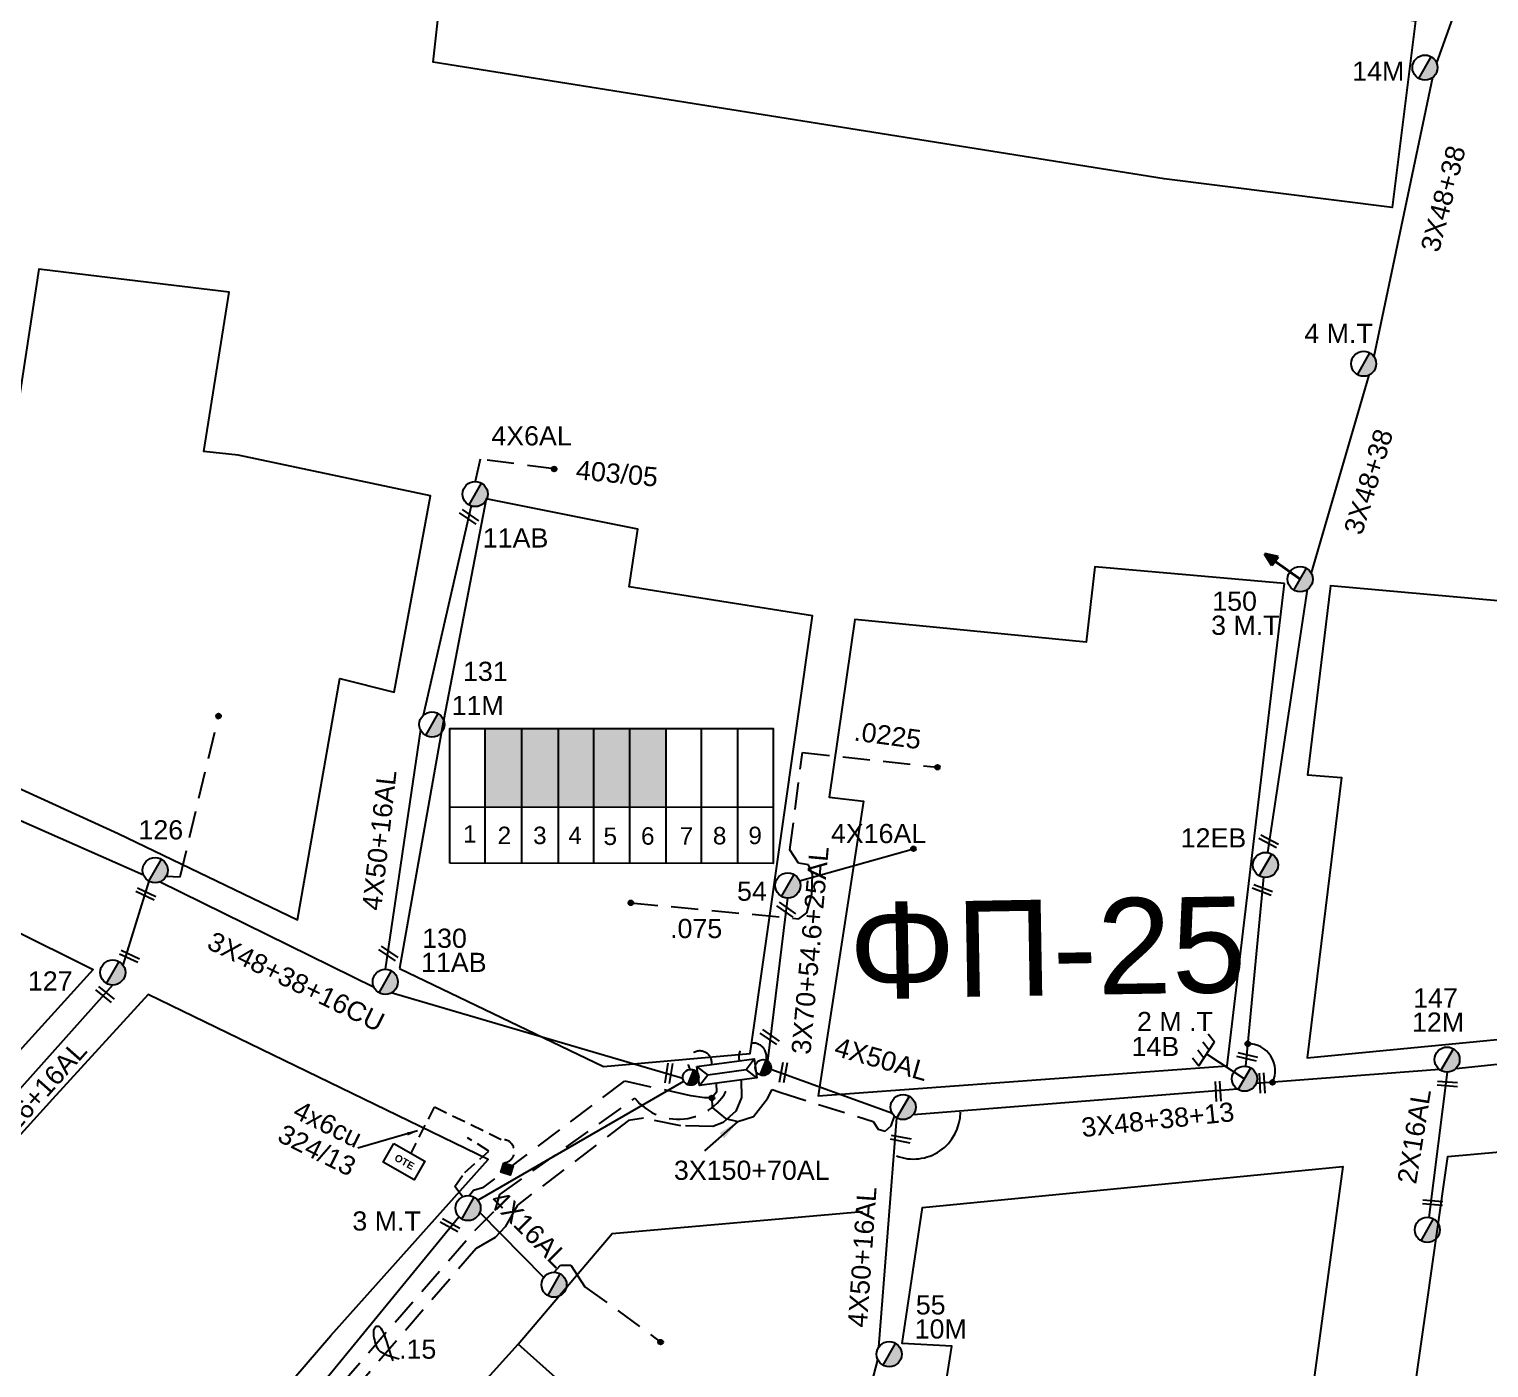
# Model space of a CAD drawing. Header units: millimetres. Extents: x 645 to 3057, y 900 to 1793.
# Drawn here: x 1552.6 to 1689.6, y 989.2 to 1114.8 of the extents above; entities that cross this region are included whole.
import ezdxf

# ---------------------------------------------------------------- set-up
doc = ezdxf.new("R2010")
doc.units = ezdxf.units.MM
doc.linetypes.add('DASHED', pattern=[19.05, 12.7, -6.35])
for name, color, linetype in [('Pillar OTE', 7, 'Continuous'), ('Άγνωστα', 7, 'Continuous'), ('Γέφυρες Εναέριου Δικτύου', 7, 'Continuous'), ('Γείωση', 7, 'Continuous'), ('Γυμνά εναέρια ΧΤ (1Φ)   2x16AL', 7, 'Continuous'), ('Γυμνά εναέρια ΧΤ (3Φ)   4x50AL', 7, 'Continuous'), ('Γυμνά εναέρια ΧΤ και ΦΟΠ (3Φ)   4x16+16AL', 7, 'Continuous'), ('Γυμνά εναέρια ΧΤ και ΦΟΠ (3Φ)   4x50+16AL', 7, 'Continuous'), ('Εναέρια παροχή ΧΤ 4x16', 7, 'SYN_LINE'), ('Επίτονοι', 7, 'Continuous'), ('Επιγραφές - Σχήματα', 7, 'Continuous'), ('Καλώδια ΧΤ   3x150AL+50XLPE', 7, 'DASHED'), ('Καλώδια ΧΤ   3x48+38+16.5', 7, 'DASHED'), ('Μηχανική τομή', 7, 'Continuous'), ('Στύλος ΦΜ', 7, 'Continuous'), ('Στύλος ΦΜ @ 1', 7, 'Continuous'), ('Συνδέσεις', 7, 'Continuous'), ('Συνεστραμμένα ΧΤ   3x70+54.6+25 AL', 7, 'SYN_LINE'), ('Υποσταθμός εναέριος 2 στύλων', 7, 'Continuous'), ('Υποσταθμός πόλεως', 7, 'Continuous'), ('Υπόβαθρο ΔΕΗ', 7, 'Continuous'), ('Υπόγεια Καλώδια Δικτύου ΧΤ   .15', 7, 'DASHED'), ('Υπόγεια καλώδια Δικτύου ΧΤ και Παρ. ΧΤ - 3X150+70 AL', 7, 'DASHED'), ('Υπόγεια καλώδια Παροχών ΧΤ   .0225', 7, 'DASHED'), ('Υπόγεια καλώδια Παροχών ΧΤ   .075', 7, 'DASHED'), ('Υπόγεια καλώδια Παροχών ΧΤ   4x6', 7, 'DASHED')]:
    doc.layers.add(name, color=color, linetype=linetype)
doc.styles.get("Standard").update_dxf_attribs({"font": 'arial.ttf'})
doc.linetypes.add('SYN_LINE', pattern='A,0.5,-0.0001,["/\\/\\/\\/",Standard,S=0.1,R=0,X=0,Y=-0.05],-0.25', length=0.7501)
doc.dimstyles.new('ISO-25', dxfattribs={"dimtxt": 2.5, "dimasz": 2.5, "dimexe": 1.25, "dimexo": 0.625, "dimtad": 1, "dimtxsty": 'Standard', "dimcen": 2.5, "dimadec": 0, "dimazin": 0, "dimtfac": 1, "dimtmove": 0, "dimatfit": 3, "dimfxl": 1, "dimarcsym": 0})
doc.dimstyles.get("Standard").update_dxf_attribs({"dimtxt": 0.18, "dimasz": 2, "dimexe": 0.18, "dimexo": 0.0625, "dimgap": 0.09, "dimtad": 0, "dimtih": 1, "dimtoh": 1, "dimdec": 4, "dimzin": 0, "dimdsep": 46, "dimtxsty": 'Standard', "dimcen": 0.09, "dimadec": 0, "dimazin": 0, "dimtfac": 1, "dimtdec": 4, "dimtofl": 0, "dimtmove": 0, "dimatfit": 3, "dimfxl": 0.18, "dimtolj": 1, "dimtzin": 0, "dimarcsym": 0})

# ---------------------------------------------------------------- blocks, each defined once
blk = doc.blocks.new('ΥΠΑΡΧΩΝ ΤΣΙΜΕΝΤΕΝΙΟΣ ΣΤΥΛΟΣ')
at = {"layer": 'Στύλος ΦΜ'}
blk.add_hatch(color=256, dxfattribs=at).paths.add_polyline_path([(-1.29, -2.28, 0.574793), (2.62, 0, 0.268822), (1.3, 2.27)])
blk.add_line((-1.29, -2.28), (1.3, 2.27), dxfattribs=at)
blk.add_circle((0, 0), 2.62, dxfattribs=at)
at = {"layer": 'Στύλος ΦΜ', "flags": 4}
for tag, p in [('ΑΡΙΘΜΟΣ', (-4.68, 8.05)), ('ΤΥΠΟΣ', (-4.91, 3.03))]:
    blk.add_attdef(tag, p, '', height=4, dxfattribs=at)
blk = doc.blocks.new('ΥΠΟΣΤΑΘΜΟΣ ΕΝΑΕΡΙΟΣ ΕΠΙ 2 ΣΤΥΛΩΝ')
at = {"layer": 'Υποσταθμός εναέριος 2 στύλων', "linetype": 'Continuous'}
for points in [[(-11.97, -2.11, 0.574793), (-8.45, -0.07, 0.268822), (-9.64, 1.98)], [(9.68, -2.15, 0.574793), (13.19, -0.1, 0.268822), (12.01, 1.95)]]:
    blk.add_hatch(color=256, dxfattribs=at).paths.add_polyline_path(points)
for p, q in [((-11.97, -2.11), (-9.64, 1.98)), ((9.68, -2.15), (12.01, 1.95))]:
    blk.add_line(p, q, dxfattribs=at)
for centre in [(-10.81, -0.07), (10.84, -0.1)]:
    blk.add_circle(centre, 2.36, dxfattribs=at)
at = {"layer": 'Υποσταθμός πόλεως', "linetype": 'Continuous', "ltscale": 40}
blk.add_lwpolyline([(-8.57, 2.82), (8.57, 2.82), (8.57, -2.82), (-8.57, -2.82)], close=True, dxfattribs=at)
for points in [[(-5.75, 0), (-8.57, 2.82)], [(-8.57, -2.82), (-5.75, 0)], [(-5.75, 0), (5.75, 0)], [(5.75, 0), (8.57, 2.82)], [(8.57, -2.82), (5.75, 0)]]:
    blk.add_lwpolyline(points, dxfattribs=at)
at = {"layer": 'Υποσταθμός εναέριος 2 στύλων', "ltscale": 40, "flags": 1}
for tag, p in [('ΜΕΤΑΣΧΗΜΑΤΙΣΜΟΣ', (14.09, 2.51)), ('ΙΣΧΥΣ', (14.07, -0.28)), ('ΑΡΙΘΜΟΣ', (14.19, -3))]:
    blk.add_attdef(tag, p, '', height=1.8, dxfattribs=at)
blk = doc.blocks.new('_ΣΥΝΔΕΣΗ')
at = {"layer": 'Συνδέσεις', "linetype": 'SYN_LINE', "ltscale": 40}
blk.add_hatch(color=256, dxfattribs=at).paths.add_polyline_path([(0.5, -0.01, 1), (-0.5, -0.01, 1)])
at = {"layer": 'Συνδέσεις'}
blk.add_circle((0, -0.01), 0.5, dxfattribs=at)
blk = doc.blocks.new('ΓΕΙΩΣΗ')
at = {"layer": 'Γείωση', "ltscale": 40}
for p, q in [((-2.34, 11.45), (-3, 9.45)), ((-0.34, 11.45), (-1, 9.45)), ((0, 9.45), (0, 0)), ((1.66, 11.45), (1, 9.45)), ((3.66, 11.45), (3, 9.45))]:
    blk.add_line(p, q, dxfattribs=at)
blk.add_lwpolyline([(-3, 9.45), (3, 9.45)], dxfattribs=at)
blk = doc.blocks.new('ΜΗΧΑΝΙΚΗ ΤΟΜΗ')
at = {"layer": 'Μηχανική τομή', "ltscale": 40}
for p, q in [((-1.89, 0.78), (1.89, 0.78)), ((1.89, 0), (-1.89, 0))]:
    blk.add_line(p, q, dxfattribs=at)
blk = doc.blocks.new('ΕΠΙΤΟΝΟΣ')
at = {"layer": 'Επίτονοι', "lineweight": 40, "ltscale": 40}
blk.add_hatch(color=256, dxfattribs=at).paths.add_polyline_path([(-1.13, 6.47), (0, 9.1), (1.13, 6.47)])
for p, q in [((-1.13, 6.47), (0, 9.1)), ((1.13, 6.47), (-1.13, 6.47)), ((-1.13, 6.47), (0, 6.47)), ((0, 9.1), (1.13, 6.47)), ((0, 6.47), (0, 0))]:
    blk.add_line(p, q, dxfattribs=at)
blk = doc.blocks.new('TSONTA XT1')
at = {"ltscale": 40}
h = blk.add_hatch(color=256, dxfattribs=at)
h.dxf.hatch_style = 1
h.paths.add_polyline_path([(595.96, 2487.66), (597.07, 2488.77), (595.96, 2489.87), (594.85, 2488.77)])
blk.add_lwpolyline([(594.85, 2488.77), (595.96, 2489.87), (597.07, 2488.77), (595.96, 2487.66)], close=True, dxfattribs=at)
blk = doc.blocks.new('PILLAR ΟΤΕ')
at = {"layer": 'Pillar OTE', "ltscale": 40}
blk.add_lwpolyline([(-3.31, 2.02), (3.39, 2.02), (3.39, -1.99), (-3.31, -1.99)], close=True, dxfattribs=at)
at = {"layer": 'Pillar OTE', "insert": (-1.81, 0.71), "char_height": 1.3575, "width": 109.961, "attachment_point": 1}
blk.add_mtext('{\\fArial|b1|i0|c161|p34;OTE}', dxfattribs=at)

msp = doc.modelspace()

# ---------------------------------------------------------------- hatches: boundary and pattern name
at = {"layer": 'Καλώδια ΧΤ   3x150AL+50XLPE', "linetype": 'DASHED', "ltscale": 0.2}
h = msp.add_hatch(color=1, dxfattribs=at)
h.dxf.hatch_style = 1
h.paths.add_polyline_path([(1598.85916, 1049.20009), (1595.41928, 1049.2003), (1595.41882, 1041.83971), (1598.85869, 1041.83637)])
h = msp.add_hatch(color=85, dxfattribs=at)
h.dxf.hatch_style = 1
h.paths.add_polyline_path([(1598.85869, 1041.83637), (1602.29826, 1041.83303), (1602.29872, 1049.19987), (1598.85916, 1049.20009)])
h = msp.add_hatch(color=27, dxfattribs=at)
h.dxf.hatch_style = 1
h.paths.add_polyline_path([(1605.59582, 1041.82983), (1605.59628, 1049.19967), (1602.29872, 1049.19987), (1602.29826, 1041.83303)])
h = msp.add_hatch(color=5, dxfattribs=at)
h.dxf.hatch_style = 1
h.paths.add_polyline_path([(1605.59582, 1041.82983), (1608.98182, 1041.82654), (1608.98228, 1049.19945), (1605.59628, 1049.19967)])
h = msp.add_hatch(color=6, dxfattribs=at)
h.dxf.hatch_style = 1
h.paths.add_polyline_path([(1608.98182, 1041.82654), (1612.37846, 1041.82324), (1612.37892, 1049.19924), (1608.98228, 1049.19945)])

# ---------------------------------------------------------------- linework, layer by layer
at = {"layer": 'Pillar OTE', "ltscale": 40}
for points in [[(1592.09058, 1036.56022), (1592.09137, 1049.20051), (1622.42445, 1049.19861), (1622.42365, 1036.53086), (1592.09058, 1036.56115)], [(1595.41849, 1036.55783), (1595.41928, 1049.2003)], [(1598.85836, 1036.55439), (1598.85916, 1049.20009)], [(1602.29793, 1036.55096), (1602.29872, 1049.19987)], [(1605.59549, 1036.54766), (1605.59628, 1049.19967)], [(1608.98149, 1036.54428), (1608.98228, 1049.19945)], [(1612.37813, 1036.54089), (1612.37892, 1049.19924)], [(1615.71518, 1036.53756), (1615.71597, 1049.19903)], [(1619.10355, 1036.53418), (1619.10435, 1049.19882)], [(1592.09091, 1041.84294), (1622.42398, 1041.81349)]]:
    msp.add_lwpolyline(points, dxfattribs=at)
at = {"layer": 'Άγνωστα', "color": 6}
for points in [[(1687.54693, 1119.73896), (1684.68176, 1111.67644)], [(1684.30549, 1110.27649), (1678.80238, 1084.11093)], [(1678.33826, 1082.35922), (1672.9042, 1063.81096)], [(1672.53355, 1062.23258), (1668.80502, 1037.56578)], [(1668.45297, 1035.2367), (1666.77141, 1017.51347)], [(1705.88474, 1019.28519), (1686.48943, 1017.28061)], [(1684.94541, 1017.20455), (1667.7419, 1015.87516)], [(1666.00459, 1015.36252), (1635.55701, 1012.95601)]]:
    msp.add_lwpolyline(points, dxfattribs=at)
at = {"layer": 'Άγνωστα', "color": 1, "linetype": 'DASHED', "ltscale": 0.2}
msp.add_lwpolyline([(1565.48213, 1035.35532), (1566.78511, 1035.26781), (1570.39012, 1050.37011)], dxfattribs=at)
at = {"layer": 'Άγνωστα', "color": 1}
for points in [[(1563.36184, 1035.43263), (1538.60952, 1046.36371)], [(1584.979, 1024.90598), (1564.84411, 1034.79874)], [(1613.96522, 1016.37002), (1586.59935, 1024.39239)]]:
    msp.add_lwpolyline(points, dxfattribs=at)
at = {"layer": 'Γέφυρες Εναέριου Δικτύου'}
msp.add_arc((1635.58964, 1013.21602), 4.41497, 249.0526693, 359.5914048, dxfattribs=at)
at = {"layer": 'Γυμνά εναέρια ΧΤ (1Φ)   2x16AL', "color": 6, "linetype": 'SYN_LINE', "ltscale": 15}
msp.add_lwpolyline([(1685.6737, 1016.95238), (1683.96501, 1003.32879)], dxfattribs=at)
at = {"layer": 'Γυμνά εναέρια ΧΤ (3Φ)   4x50AL', "color": 6, "ltscale": 0.2}
msp.add_lwpolyline([(1633.62013, 1013.06832), (1622.22197, 1017.20847)], dxfattribs=at)
at = {"layer": 'Γυμνά εναέρια ΧΤ και ΦΟΠ (3Φ)   4x16+16AL', "color": 1, "ltscale": 0.2}
for points in [[(1563.85959, 1034.88077), (1561.41462, 1027.00832)], [(1560.46484, 1025.1341), (1543.60101, 1006.29026)]]:
    msp.add_lwpolyline(points, dxfattribs=at)
at = {"layer": 'Γυμνά εναέρια ΧΤ και ΦΟΠ (3Φ)   4x50+16AL', "color": 1, "ltscale": 0.2}
for points in [[(1594.10401, 1070.08182), (1589.58833, 1050.42588)], [(1589.33854, 1049.09274), (1586.03554, 1026.60421)]]:
    msp.add_lwpolyline(points, dxfattribs=at)
at = {"layer": 'Γυμνά εναέρια ΧΤ και ΦΟΠ (3Φ)   4x50+16AL', "color": 85, "ltscale": 0.2}
for points in [[(1632.34212, 991.13868), (1634.0462, 1012.65449)], [(1626.73476, 968.84179), (1632.26653, 989.96478)]]:
    msp.add_lwpolyline(points, dxfattribs=at)
at = {"layer": 'Εναέρια παροχή ΧΤ 4x16', "color": 6, "ltscale": 10}
msp.add_lwpolyline([(1624.90043, 1034.91589), (1635.59401, 1037.92157)], dxfattribs=at)
at = {"layer": 'Εναέρια παροχή ΧΤ 4x16', "color": 5, "ltscale": 10}
msp.add_lwpolyline([(1600.90406, 997.67763), (1594.90308, 1003.77684)], dxfattribs=at)
at = {"layer": 'Επιγραφές - Σχήματα'}
msp.add_lwpolyline([(1587.32913, 990.02435), (1586.70678, 990.20291), (1586.22313, 990.3783), (1585.85878, 990.55196), (1585.59433, 990.72532), (1585.41037, 990.89985), (1585.2875, 991.07699), (1585.2063, 991.25819), (1585.14738, 991.44488), (1585.09494, 991.63765), (1585.04758, 991.83353), (1585.00752, 992.02871), (1584.97698, 992.21934), (1584.95817, 992.40161), (1584.95332, 992.57168), (1584.96463, 992.72572), (1584.99433, 992.85991), (1585.04375, 992.97046), (1585.11075, 993.05383), (1585.19229, 993.10652), (1585.28534, 993.12504), (1585.38688, 993.10588), (1585.49388, 993.04556), (1585.60331, 992.94057), (1585.71215, 992.78742), (1585.81842, 992.58351), (1585.92442, 992.32983), (1586.03352, 992.02829), (1586.14908, 991.68077), (1586.27445, 991.28916), (1586.413, 990.85536), (1586.56808, 990.38126), (1586.74306, 989.86876)], dxfattribs=at)
at = {"layer": 'Καλώδια ΧΤ   3x150AL+50XLPE', "color": 6, "linetype": 'DASHED', "ltscale": 0.2}
msp.add_arc((1620.50861, 1018.38497), 1.30587, 346.2788263, 196.6597505, dxfattribs=at)
at = {"layer": 'Καλώδια ΧΤ   3x150AL+50XLPE', "color": 1, "linetype": 'DASHED', "ltscale": 0.2}
msp.add_arc((1615.56006, 1017.83368), 1.10876, 350.804266, 213.9938173, dxfattribs=at)
at = {"layer": 'Καλώδια ΧΤ   3x48+38+16.5', "color": 5, "linetype": 'ByBlock', "ltscale": 0.2}
for points in [[(1594.71186, 1004.94828), (1614.05806, 1016.0981)], [(1574.19287, 980.50936), (1592.9435, 1003.39391)]]:
    msp.add_lwpolyline(points, dxfattribs=at)
at = {"layer": 'Συνεστραμμένα ΧΤ   3x70+54.6+25 AL', "color": 6, "ltscale": 20}
msp.add_lwpolyline([(1621.92428, 1017.99534), (1623.80824, 1033.29737)], dxfattribs=at)
at = {"layer": 'Υπόβαθρο ΔΕΗ'}
for points in [[(1615.7873, 1174.21373), (1614.81196, 1168.66328), (1619.24923, 1167.88333), (1613.745, 1133.04022), (1609.20681, 1133.59942), (1608.23882, 1126.85623), (1617.90393, 1125.38095), (1660.83892, 1118.84894), (1682.71851, 1115.5963), (1680.52842, 1098.08269), (1659.11312, 1100.78973), (1590.54302, 1111.72825), (1592.42546, 1128.89973), (1575.75194, 1131.46916), (1582.54493, 1174.20663), (1589.35146, 1216.2278), (1629.86027, 1231.15245), (1622.8649, 1190.7546), (1618.25625, 1191.01775), (1615.7873, 1174.21373)], [(1546.42364, 1045.9803), (1560.97323, 1039.35025), (1577.80741, 1031.25379), (1581.78256, 1053.90199), (1586.87269, 1052.59744), (1590.27605, 1071.02889), (1572.24194, 1074.84754), (1568.99576, 1075.20055), (1571.38095, 1090.15503), (1559.17717, 1091.60481), (1553.53325, 1092.30196), (1546.42364, 1045.9803)], [(1681.18949, 976.95448), (1685.75751, 1009.0343), (1718.50039, 1011.97404), (1715.44046, 989.63001), (1719.0671, 989.06954), (1717.40379, 976.05475), (1706.23357, 977.03426)], [(1641.20795, 969.72547), (1635.8652, 970.0016), (1639.21487, 991.24577), (1634.55438, 991.48455), (1636.45923, 1004.2668), (1675.89524, 1008.10087), (1672.80024, 985.31127), (1677.14293, 984.77562), (1675.92366, 977.1893)], [(1623.89684, 968.75887), (1621.64896, 966.02344), (1610.23388, 953.52385), (1598.22545, 963.89691), (1600.22785, 966.16682), (1600.27794, 966.63112), (1586.94654, 978.6029), (1598.49065, 991.4243), (1607.32797, 1001.81529), (1630.83071, 1003.88536)], [(1623.89684, 968.75887), (1598.49065, 991.4243)]]:
    msp.add_lwpolyline(points, dxfattribs=at)
for points in [[(1587.36737, 1026.68428), (1606.52131, 1017.48821), (1620.26264, 1018.71267), (1626.11794, 1059.78345), (1608.90914, 1062.4882), (1609.72903, 1067.89177), (1595.50107, 1070.74818), (1591.38209, 1049.26276)], [(1710.1992, 1066.93646), (1693.71605, 1068.16662), (1692.87401, 1060.95764), (1674.71974, 1062.58647), (1672.55895, 1044.86633), (1675.75122, 1044.59098), (1672.55461, 1018.29113), (1705.27943, 1021.46505)], [(1670.40154, 1062.79792), (1652.62575, 1064.35865), (1651.79339, 1057.30808), (1630.09659, 1059.44019), (1627.68628, 1042.77412), (1630.91368, 1042.36824), (1626.6672, 1014.72866), (1665.03431, 1017.54091)], [(1519.46607, 1046.06548), (1558.6336, 1026.59175), (1512.52494, 975.75153), (1500.12125, 986.94746), (1493.39626, 979.89259), (1480.39459, 990.81085), (1492.74212, 1005.52838), (1488.99939, 1011.11138)], [(1558.38077, 966.02344), (1580.93412, 992.24128), (1595.67831, 1008.752), (1563.79972, 1024.22633), (1554.80415, 1014.40456), (1534.05355, 991.50277), (1535.89717, 988.86355), (1518.80463, 970.02522), (1523.39147, 966.02344), (1532.46819, 957.75878), (1525.88025, 950.60109), (1536.42096, 941.16494)]]:
    msp.add_lwpolyline(points, close=True, dxfattribs=at)
msp.add_arc((1667.02723, 1017.09776), 2.51716, 334.0117832, 91.28619, dxfattribs=at)
at = {"layer": 'Υπόγεια Καλώδια Δικτύου ΧΤ   .15', "color": 5, "ltscale": 0.2}
msp.add_lwpolyline([(1514.97805, 910.84861), (1535.99013, 934.64101), (1563.47596, 966.02344), (1581.96689, 987.74977), (1594.43513, 1002.08281), (1596.33375, 1003.97971), (1596.79402, 1005.47423), (1609.46427, 1014.5158), (1609.46427, 1014.5158), (1609.46427, 1014.5158), (1609.46427, 1014.5158), (1609.46427, 1014.5158), (1609.46427, 1014.5158, 0.600508136), (1618.43424, 1016.0991)], format="xyb", dxfattribs=at)
at = {"layer": 'Υπόγεια Καλώδια Δικτύου ΧΤ   .15', "color": 27, "ltscale": 0.2}
msp.add_lwpolyline([(1619.43563, 1016.23533), (1619.4548, 1014.58445), (1618.94328, 1013.3068), (1617.73423, 1012.215), (1616.75769, 1011.84332), (1613.78157, 1011.91301), (1610.26133, 1012.63959), (1608.86718, 1012.41014), (1598.43877, 1004.48799), (1597.29248, 1002.43301), (1596.35238, 1001.44678), (1594.56618, 1000.4136), (1574.15641, 976.74304), (1565.03998, 966.02344), (1517.35674, 911.3998)], dxfattribs=at)
at = {"layer": 'Υπόγεια Καλώδια Δικτύου ΧΤ   .15', "color": 85, "ltscale": 0.2}
msp.add_lwpolyline([(1617.07047, 1015.91358), (1617.1271, 1015.07954), (1616.68872, 1014.53171), (1615.98379, 1014.53124), (1614.70327, 1014.73685), (1608.45812, 1016.11366), (1595.14389, 1006.08839), (1594.32102, 1005.84829), (1593.93677, 1005.36887)], dxfattribs=at)
at = {"layer": 'Υπόγεια Καλώδια Δικτύου ΧΤ   .15', "color": 0, "ltscale": 0.1}
msp.add_lwpolyline([(1593.24482, 1005.33037), (1592.55277, 1006.21036), (1593.49647, 1007.53036), (1595.76136, 1009.54177), (1593.74813, 1010.79891)], dxfattribs=at)
at = {"layer": 'Υπόγεια Καλώδια Δικτύου ΧΤ   .15', "color": 5, "ltscale": 0.2}
msp.add_lwpolyline([(1601.87156, 998.18376), (1602.48124, 998.84059), (1603.44449, 998.84059), (1604.76895, 996.82561), (1611.87288, 991.62277)], dxfattribs=at)
at = {"layer": 'Υπόγεια καλώδια Δικτύου ΧΤ και Παρ. ΧΤ - 3X150+70 AL', "color": 85, "ltscale": 0.2}
msp.add_lwpolyline([(1616.68872, 1014.53171), (1616.71583, 1013.65246), (1617.95705, 1012.61345), (1619.13118, 1012.3118), (1620.57369, 1012.79779), (1621.91555, 1014.4736), (1622.35108, 1015.3223), (1623.06496, 1015.07066), (1631.80218, 1012.31495), (1632.28961, 1011.59705), (1632.94647, 1011.42677), (1633.518, 1011.92951), (1633.80612, 1012.83462)], dxfattribs=at)
at = {"layer": 'Υπόγεια καλώδια Παροχών ΧΤ   .0225', "color": 6, "ltscale": 0.2}
msp.add_lwpolyline([(1624.8013, 1036.57509), (1624.00153, 1037.82404), (1625.17996, 1046.95168), (1637.84781, 1045.56869)], dxfattribs=at)
at = {"layer": 'Υπόγεια καλώδια Παροχών ΧΤ   .075', "color": 6, "ltscale": 0.2}
msp.add_lwpolyline([(1609.08325, 1032.84522), (1624.85384, 1031.35133), (1625.58951, 1031.90259), (1626.06243, 1033.63509), (1626.11498, 1035.52509), (1625.74715, 1036.41759), (1624.8013, 1036.57509)], dxfattribs=at)
at = {"layer": 'Υπόγεια καλώδια Παροχών ΧΤ   4x6', "color": 1, "ltscale": 0.2}
msp.add_lwpolyline([(1601.88962, 1073.55264), (1594.93757, 1074.47874), (1594.47248, 1072.37823)], dxfattribs=at)
at = {"layer": 'Υπόγεια καλώδια Παροχών ΧΤ   4x6', "color": 85, "ltscale": 0.1}
msp.add_lwpolyline([(1597.15404, 1008.44511, 1.028683125), (1596.91851, 1010.6099), (1590.62692, 1013.67843), (1588.38955, 1009.29837)], format="xyb", dxfattribs=at)

# ---------------------------------------------------------------- block references
at = {"layer": 'Pillar OTE', "xscale": 0.4999999999999999, "yscale": 0.4999999999999999, "zscale": 0.4999999999999999, "rotation": 330.5357660689301}
msp.add_blockref('PILLAR ΟΤΕ', (1587.76962, 1008.55262), dxfattribs=at)
at = {"layer": 'Γείωση', "xscale": 0.4499999999997592, "yscale": 0.4499999999997592, "zscale": 0.4499999999997592, "rotation": 56.70344946435191}
msp.add_blockref('ΓΕΙΩΣΗ', (1666.66016, 1016.34097), dxfattribs=at)
at = {"layer": 'Επίτονοι', "xscale": 0.4499999999996493, "yscale": 0.4499999999996493, "zscale": 0.4499999999996493, "rotation": 54.56097233599949}
msp.add_blockref('ΕΠΙΤΟΝΟΣ', (1671.88938, 1063.2158), dxfattribs=at)
at = {"layer": 'Μηχανική τομή'}
for p, xscale, yscale, zscale, rotation in [((1593.78825, 1068.90334), 0.4999999999997666, 0.4999999999997666, 0.4999999999997666, 325.1084758167909), ((1668.83178, 1038.4436), 0.4999999999999955, 0.4999999999999955, 0.4999999999999955, 331.5270050846439), ((1563.4866, 1033.5018), 0.4999999999998571, 0.4999999999998571, 0.4999999999998571, 334.8338953493076), ((1668.27267, 1033.87614), 0.5000000000000092, 0.5000000000000092, 0.5000000000000092, 339.1149640353031), ((1623.54322, 1032.03287), 0.4999999999997666, 0.4999999999997666, 0.4999999999997666, 325.1084758167909), ((1586.20486, 1027.93046), 0.4999999999998563, 0.4999999999998563, 0.4999999999998563, 325.1084758167961), ((1561.94727, 1027.63205), 0.4999999999998571, 0.4999999999998571, 0.4999999999998571, 334.8338953493076), ((1559.60163, 1024.09797), 0.4999999999998443, 0.4999999999998443, 0.4999999999998443, 320.9848748088352), ((1621.99223, 1020.08419), 0.4999999999997666, 0.4999999999997666, 0.4999999999997666, 325.1084758167909), ((1612.44328, 1016.87862), 0.4999999999998481, 0.4999999999998481, 0.4999999999998481, 261.0645852903557), ((1623.19493, 1016.9527), 0.4999999999998607, 0.4999999999998607, 0.4999999999998607, 259.9299604768939), ((1666.87399, 1018.20789), 0.4999999999999514, 0.4999999999999514, 0.4999999999999514, 346.6768258027593), ((1668.50095, 1015.93382), 0.4999999999999114, 0.4999999999999114, 0.4999999999999114, 93.37763515094234), ((1664.37543, 1015.16881), 0.4999999999999114, 0.4999999999999114, 0.4999999999999114, 93.37763515094234), ((1685.69228, 1015.65924), 0.4999999999999551, 0.4999999999999551, 0.4999999999999551, 355.6937070166181), ((1634.36656, 1010.48464), 0.4999999999999592, 0.4999999999999592, 0.4999999999999592, 349.1046628307591), ((1684.30218, 1004.51204), 0.4999999999999551, 0.4999999999999551, 0.4999999999999551, 355.6937070166181), ((1592.02729, 1002.43172), 0.4999999999998616, 0.4999999999998616, 0.4999999999998616, 330.9710506791056)]:
    msp.add_blockref('ΜΗΧΑΝΙΚΗ ΤΟΜΗ', p, dxfattribs=dict(at, xscale=xscale, yscale=yscale, zscale=zscale, rotation=rotation))
at = {"layer": 'Στύλος ΦΜ @ 1', "ltscale": 40}
ref = msp.add_blockref('ΥΠΑΡΧΩΝ ΤΣΙΜΕΝΤΕΝΙΟΣ ΣΤΥΛΟΣ', (1683.59712, 1111.21742), dxfattribs=dict(at, xscale=0.4499999999998181, yscale=0.4499999999998181, zscale=0.4499999999998181))
ref.add_attrib('ΤΥΠΟΣ', '14M', (1676.7719, 1109.9856), dxfattribs={"layer": 'Στύλος ΦΜ', "height": 1.8, "flags": 4})
ref = msp.add_blockref('ΥΠΑΡΧΩΝ ΤΣΙΜΕΝΤΕΝΙΟΣ ΣΤΥΛΟΣ', (1677.84298, 1083.42778), dxfattribs=dict(at, xscale=0.4499999999998181, yscale=0.4499999999998181, zscale=0.4499999999998181))
ref.add_attrib('ΤΥΠΟΣ', '4 M.T', (1672.27846, 1085.37625), dxfattribs={"layer": 'Στύλος ΦΜ', "height": 1.8, "flags": 4})
ref = msp.add_blockref('ΥΠΑΡΧΩΝ ΤΣΙΜΕΝΤΕΝΙΟΣ ΣΤΥΛΟΣ', (1594.47248, 1071.20046), dxfattribs=dict(at, xscale=0.4499999999998181, yscale=0.4499999999998181, zscale=0.4499999999998181))
ref.add_attrib('ΤΥΠΟΣ', '11AB', (1595.18523, 1066.18556), dxfattribs={"layer": 'Στύλος ΦΜ', "height": 1.8, "flags": 4})
ref = msp.add_blockref('ΥΠΑΡΧΩΝ ΤΣΙΜΕΝΤΕΝΙΟΣ ΣΤΥΛΟΣ', (1671.88712, 1063.21709), dxfattribs=dict(at, xscale=0.4499999999998181, yscale=0.4499999999998181, zscale=0.4499999999998181))
ref.add_attrib('ΤΥΠΟΣ', '3 M.T', (1663.52951, 1057.98994), dxfattribs={"layer": 'Στύλος ΦΜ', "height": 1.8, "flags": 4})
ref.add_attrib('ΑΡΙΘΜΟΣ', '150', (1663.63605, 1060.25223), dxfattribs={"layer": 'Στύλος ΦΜ', "height": 1.8, "flags": 4})
ref = msp.add_blockref('ΥΠΑΡΧΩΝ ΤΣΙΜΕΝΤΕΝΙΟΣ ΣΤΥΛΟΣ', (1590.40989, 1049.58198), dxfattribs=dict(at, xscale=0.4499999999998181, yscale=0.4499999999998181, zscale=0.4499999999998181))
ref.add_attrib('ΤΥΠΟΣ', '11M', (1592.25865, 1050.46276), dxfattribs={"layer": 'Στύλος ΦΜ', "height": 1.8, "flags": 4})
ref.add_attrib('ΑΡΙΘΜΟΣ', '131', (1593.3296, 1053.6671), dxfattribs={"layer": 'Στύλος ΦΜ', "height": 1.8, "flags": 4})
ref = msp.add_blockref('ΥΠΑΡΧΩΝ ΤΣΙΜΕΝΤΕΝΙΟΣ ΣΤΥΛΟΣ', (1564.44063, 1035.90524), dxfattribs=dict(at, xscale=0.4499999999998181, yscale=0.4499999999998181, zscale=0.4499999999998181))
ref.add_attrib('ΤΥΠΟΣ', '126', (1562.87262, 1038.7949), dxfattribs={"layer": 'Στύλος ΦΜ', "height": 1.8, "flags": 4})
ref = msp.add_blockref('ΥΠΑΡΧΩΝ ΤΣΙΜΕΝΤΕΝΙΟΣ ΣΤΥΛΟΣ', (1668.62899, 1036.40124), dxfattribs=dict(at, xscale=0.4499999999998181, yscale=0.4499999999998181, zscale=0.4499999999998181))
ref.add_attrib('ΤΥΠΟΣ', '12EB', (1660.67503, 1038.03766), dxfattribs={"layer": 'Στύλος ΦΜ', "height": 1.8, "flags": 4})
ref = msp.add_blockref('ΥΠΑΡΧΩΝ ΤΣΙΜΕΝΤΕΝΙΟΣ ΣΤΥΛΟΣ', (1623.80824, 1034.47514), dxfattribs=dict(at, xscale=0.4499999999998181, yscale=0.4499999999998181, zscale=0.4499999999998181))
ref.add_attrib('ΤΥΠΟΣ', '54', (1619.04573, 1033.0388), dxfattribs={"layer": 'Στύλος ΦΜ', "height": 1.8, "flags": 4})
ref = msp.add_blockref('ΥΠΑΡΧΩΝ ΤΣΙΜΕΝΤΕΝΙΟΣ ΣΤΥΛΟΣ', (1586.03554, 1025.42644), dxfattribs=dict(at, xscale=0.4499999999998181, yscale=0.4499999999998181, zscale=0.4499999999998181))
ref.add_attrib('ΤΥΠΟΣ', '11AB', (1589.39261, 1026.35584), dxfattribs={"layer": 'Στύλος ΦΜ', "height": 1.8, "flags": 4})
ref.add_attrib('ΑΡΙΘΜΟΣ', '130', (1589.49916, 1028.61812), dxfattribs={"layer": 'Στύλος ΦΜ', "height": 1.8, "flags": 4})
ref = msp.add_blockref('ΥΠΑΡΧΩΝ ΤΣΙΜΕΝΤΕΝΙΟΣ ΣΤΥΛΟΣ', (1560.46484, 1026.31186), dxfattribs=dict(at, xscale=0.4499999999998181, yscale=0.4499999999998181, zscale=0.4499999999998181))
ref.add_attrib('ΤΥΠΟΣ', '127', (1552.49803, 1024.60932), dxfattribs={"layer": 'Στύλος ΦΜ', "height": 1.8, "flags": 4})
ref = msp.add_blockref('ΥΠΑΡΧΩΝ ΤΣΙΜΕΝΤΕΝΙΟΣ ΣΤΥΛΟΣ', (1685.6737, 1018.13015), dxfattribs=dict(at, xscale=0.4499999999998181, yscale=0.4499999999998181, zscale=0.4499999999998181))
ref.add_attrib('ΤΥΠΟΣ', '12M', (1682.38063, 1020.75142), dxfattribs={"layer": 'Στύλος ΦΜ', "height": 1.8, "flags": 4})
ref.add_attrib('ΑΡΙΘΜΟΣ', '147', (1682.48718, 1023.01371), dxfattribs={"layer": 'Στύλος ΦΜ', "height": 1.8, "flags": 4})
ref = msp.add_blockref('ΥΠΑΡΧΩΝ ΤΣΙΜΕΝΤΕΝΙΟΣ ΣΤΥΛΟΣ', (1666.66016, 1016.34097), dxfattribs=dict(at, xscale=0.4499999999998181, yscale=0.4499999999998181, zscale=0.4499999999998181))
ref.add_attrib('ΤΥΠΟΣ', '14B', (1656.06215, 1018.46257), dxfattribs={"layer": 'Στύλος ΦΜ', "height": 1.8, "flags": 4})
ref.add_attrib('ΑΡΙΘΜΟΣ', '2 M .T', (1656.57177, 1020.80808), dxfattribs={"layer": 'Στύλος ΦΜ', "height": 1.8, "flags": 4})
at = {"layer": 'Στύλος ΦΜ @ 1', "ltscale": 40, "xscale": 0.4499999999998181, "yscale": 0.4499999999998181, "zscale": 0.4499999999998181}
for p in [(1634.62724, 1013.67896), (1683.81844, 1002.16018), (1601.87156, 997.00599)]:
    msp.add_blockref('ΥΠΑΡΧΩΝ ΤΣΙΜΕΝΤΕΝΙΟΣ ΣΤΥΛΟΣ', p, dxfattribs=at)
at = {"layer": 'Στύλος ΦΜ @ 1', "ltscale": 40}
ref = msp.add_blockref('ΥΠΑΡΧΩΝ ΤΣΙΜΕΝΤΕΝΙΟΣ ΣΤΥΛΟΣ', (1593.80344, 1004.19867), dxfattribs=dict(at, xscale=0.4499999999998181, yscale=0.4499999999998181, zscale=0.4499999999998181))
ref.add_attrib('ΤΥΠΟΣ', '3 M.T', (1582.94492, 1002.08991), dxfattribs={"layer": 'Στύλος ΦΜ', "height": 1.8, "flags": 4})
ref = msp.add_blockref('ΥΠΑΡΧΩΝ ΤΣΙΜΕΝΤΕΝΙΟΣ ΣΤΥΛΟΣ', (1633.32261, 990.48616), dxfattribs=dict(at, xscale=0.4499999999998181, yscale=0.4499999999998181, zscale=0.4499999999998181))
ref.add_attrib('ΤΥΠΟΣ', '10M', (1635.7126, 991.95657), dxfattribs={"layer": 'Στύλος ΦΜ', "height": 1.8, "flags": 4})
ref.add_attrib('ΑΡΙΘΜΟΣ', '55', (1635.81915, 994.21886), dxfattribs={"layer": 'Στύλος ΦΜ', "height": 1.8, "flags": 4})
at = {"layer": 'Συνδέσεις', "xscale": 0.4499999999998181, "yscale": 0.4499999999998181, "zscale": 0.4499999999998181}
for p in [(1601.89106, 1073.55784), (1570.39157, 1050.37531), (1637.84925, 1045.57389), (1635.59401, 1037.92157), (1609.08469, 1032.85042), (1666.97217, 1019.61949), (1669.29131, 1015.99998), (1616.69016, 1014.53691), (1611.87432, 991.62798)]:
    msp.add_blockref('_ΣΥΝΔΕΣΗ', p, dxfattribs=at)
at = {"layer": 'Συνδέσεις', "xscale": 0.589853738861131, "yscale": 0.589853738861131, "zscale": 0.589853738861131, "rotation": 296.5759299753162}
msp.add_blockref('TSONTA XT1', (127.27738, 665.48529), dxfattribs=at)
at = {"layer": 'Υποσταθμός εναέριος 2 στύλων', "xscale": 0.316666216863794, "yscale": 0.316666216863794, "zscale": 0.316666216863794, "rotation": 7.74668686434668}
msp.add_blockref('ΥΠΟΣΤΑΘΜΟΣ ΕΝΑΕΡΙΟΣ ΕΠΙ 2 ΣΤΥΛΩΝ', (1618.09228, 1016.95233), dxfattribs=at)

# ---------------------------------------------------------------- texts
at = {"ltscale": 30, "char_height": 1.63441, "width": 11.2572904, "attachment_point": 1}
for s, insert in [('1', (1593.33674, 1040.12154)), ('2', (1596.57521, 1039.98808)), ('3', (1599.90579, 1039.98808)), ('4', (1603.2093, 1039.98808)), ('5', (1606.51281, 1039.90691)), ('6', (1610.03294, 1039.93397)), ('7', (1613.66139, 1039.93397)), ('8', (1616.77534, 1039.96102)), ('9', (1620.10593, 1039.98808))]:
    msp.add_mtext(s, dxfattribs=dict(at, insert=insert))
at = {"layer": 'Γυμνά εναέρια ΧΤ (1Φ)   2x16AL', "color": 7, "ltscale": 0.2, "insert": (1680.98199, 1006.66328), "char_height": 1.8, "width": 30, "attachment_point": 1, "rotation": 80.9017274}
msp.add_mtext('2X16AL', dxfattribs=at)
at = {"layer": 'Γυμνά εναέρια ΧΤ (3Φ)   4x50AL', "color": 7, "ltscale": 0.2, "insert": (1628.54338, 1020.26577), "char_height": 1.8, "width": 30, "attachment_point": 1, "rotation": 344.1943509}
msp.add_mtext('4X50AL', dxfattribs=at)
at = {"layer": 'Γυμνά εναέρια ΧΤ και ΦΟΠ (3Φ)   4x16+16AL', "color": 7, "ltscale": 0.2, "insert": (1548.05627, 1010.20469), "char_height": 1.8, "width": 30, "attachment_point": 1, "rotation": 48.4079371}
msp.add_mtext('4X16+16AL', dxfattribs=at)
at = {"layer": 'Γυμνά εναέρια ΧΤ και ΦΟΠ (3Φ)   4x50+16AL', "color": 7, "ltscale": 0.2, "char_height": 1.8, "width": 30, "attachment_point": 1}
for insert, rotation in [((1583.84602, 1032.25301), 83.6324793), ((1629.42345, 993.08101), 85.9917133)]:
    msp.add_mtext('4X50+16AL', dxfattribs=dict(at, insert=insert, rotation=rotation))
at = {"layer": 'Εναέρια παροχή ΧΤ 4x16', "color": 7, "ltscale": 20, "insert": (1627.85241, 1040.24762), "char_height": 1.8, "width": 30, "attachment_point": 1}
msp.add_mtext('4X16AL', dxfattribs=at)
at = {"layer": 'Εναέρια παροχή ΧΤ 4x16', "color": 7, "ltscale": 20, "char_height": 1.8, "width": 30, "attachment_point": 1}
for s, insert, rotation in [('4x6cu', (1578.03445, 1014.38094), 333.6783517), ('324/13', (1576.58649, 1012.15209), 333.6783517), ('4X16AL', (1597.02934, 1006.04342), 315.025946)]:
    msp.add_mtext(s, dxfattribs=dict(at, insert=insert, rotation=rotation))
at = {"layer": 'Επιγραφές - Σχήματα', "ltscale": 0.2, "insert": (1604.03533, 1074.3852), "char_height": 1.8, "width": 30, "attachment_point": 1, "rotation": 354.744167}
msp.add_mtext('403/05', dxfattribs=at)
at = {"layer": 'Επιγραφές - Σχήματα', "insert": (1629.44788, 1032.82761), "char_height": 9, "width": 69.9753744, "attachment_point": 1, "rotation": 0.9925881}
msp.add_mtext('ΦΠ-25', dxfattribs=at)
at = {"layer": 'Επιγραφές - Σχήματα', "color": 7, "ltscale": 0.2, "char_height": 1.8, "width": 30, "attachment_point": 1}
for s, insert, rotation in [('3X48+38+16CU', (1569.96852, 1030.2336), 333.8894363), ('3X48+38+13', (1651.2671, 1012.64466), 6.0373325)]:
    msp.add_mtext(s, dxfattribs=dict(at, insert=insert, rotation=rotation))
at = {"layer": 'Καλώδια ΧΤ   3x48+38+16.5', "color": 7, "ltscale": 0.2, "char_height": 1.8, "width": 30, "attachment_point": 1}
for insert, rotation in [((1683.15576, 1094.24096), 75.4948743), ((1675.94473, 1067.77971), 72.9523655)]:
    msp.add_mtext('3X48+38', dxfattribs=dict(at, insert=insert, rotation=rotation))
at = {"layer": 'Συνεστραμμένα ΧΤ   3x70+54.6+25 AL', "color": 7, "ltscale": 20, "insert": (1624.13118, 1018.71693), "char_height": 1.8, "width": 30, "attachment_point": 1, "rotation": 84.9158178}
msp.add_mtext('3X70+54.6+25AL', dxfattribs=at)
at = {"layer": 'Υπόγεια Καλώδια Δικτύου ΧΤ   .15', "color": 7, "ltscale": 0.2, "insert": (1587.32913, 991.86241), "char_height": 1.8, "width": 30, "attachment_point": 1}
msp.add_mtext('.15', dxfattribs=at)
at = {"layer": 'Υπόγεια καλώδια Δικτύου ΧΤ και Παρ. ΧΤ - 3X150+70 AL', "color": 7, "ltscale": 0.2, "insert": (1613.12058, 1008.64997), "char_height": 1.8, "width": 30, "attachment_point": 1}
msp.add_mtext('3X150+70AL', dxfattribs=at)
at = {"layer": 'Υπόγεια καλώδια Παροχών ΧΤ   .0225', "color": 7, "ltscale": 0.2, "insert": (1630.1827, 1049.874), "char_height": 1.8, "width": 30, "attachment_point": 1, "rotation": 352.3482837}
msp.add_mtext('.0225', dxfattribs=at)
at = {"layer": 'Υπόγεια καλώδια Παροχών ΧΤ   .075', "color": 7, "ltscale": 0.2, "insert": (1612.75942, 1031.33702), "char_height": 1.8, "width": 30, "attachment_point": 1}
msp.add_mtext('.075', dxfattribs=at)
at = {"layer": 'Υπόγεια καλώδια Παροχών ΧΤ   4x6', "color": 7, "ltscale": 0.2, "insert": (1595.98661, 1077.56368), "char_height": 1.8, "width": 30, "attachment_point": 1}
msp.add_mtext('4X6AL', dxfattribs=at)

# ---------------------------------------------------------------- leaders
at = {"layer": 'Επιγραφές - Σχήματα'}
msp.add_leader([(1619.13118, 1012.3118), (1615.99668, 1009.57954)], dimstyle='Standard', override={"dimgap": 0.09, "dimtad": 0}, dxfattribs=at)
at = {"layer": 'Επιγραφές - Σχήματα', "ltscale": 40}
msp.add_leader([(1589.06237, 1011.43543), (1583.46974, 1009.81099)], dimstyle='ISO-25', override={"dimasz": 1, "dimtad": 0}, dxfattribs=at)

doc.saveas('drawing.dxf')
